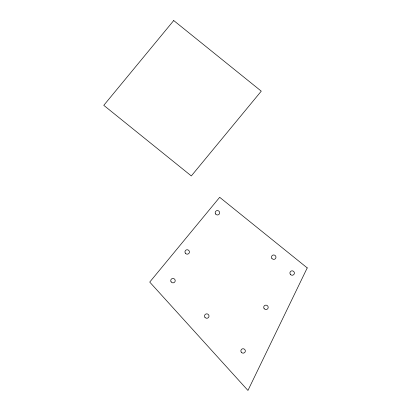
<?xml version="1.0" encoding="UTF-8"?>
<svg xmlns="http://www.w3.org/2000/svg" width="411" height="411" viewBox="0 0 411 411"><rect width="100%" height="100%" fill="white"/><g stroke="black" fill="none" stroke-linecap="round" stroke-linejoin="round"><path stroke-width="0.62" d="M307.228 267.905L247.951 390.45L149.732 282.085L219.68 197.301L307.228 267.905M173.719 20.55L103.772 105.334L191.321 175.939L261.268 91.155L173.719 20.55M171.104 281.838A2.25 2.194 26.3 0 0 174.978 281.674A2.25 2.194 26.3 0 0 172.826 278.447A2.25 2.194 26.3 0 0 171.104 281.838M204.909 317.241A2.25 2.194 26.3 0 0 208.783 317.071A2.25 2.194 26.3 0 0 206.63 313.85A2.25 2.194 26.3 0 0 204.909 317.241M241.236 352.129A2.25 2.194 26.3 0 0 245.11 351.965A2.25 2.194 26.3 0 0 242.958 348.739A2.25 2.194 26.3 0 0 241.236 352.129M264.088 308.517A2.25 2.194 26.3 0 0 267.962 308.353A2.25 2.194 26.3 0 0 265.809 305.132A2.25 2.194 26.3 0 0 264.088 308.517M290.284 274.219A2.25 2.194 26.3 0 0 294.158 274.055A2.25 2.194 26.3 0 0 292.005 270.828A2.25 2.194 26.3 0 0 290.284 274.219M215.554 213.956A2.25 2.194 26.3 0 0 219.428 213.787A2.25 2.194 26.3 0 0 217.28 210.566A2.25 2.194 26.3 0 0 215.554 213.956M271.866 258.349A2.25 2.194 26.3 0 0 275.74 258.185A2.25 2.194 26.3 0 0 273.592 254.964A2.25 2.194 26.3 0 0 271.866 258.349M185.325 253.14A2.25 2.194 26.3 0 0 189.204 252.976A2.25 2.194 26.3 0 0 187.051 249.749A2.25 2.194 26.3 0 0 185.325 253.14"/></g></svg>
